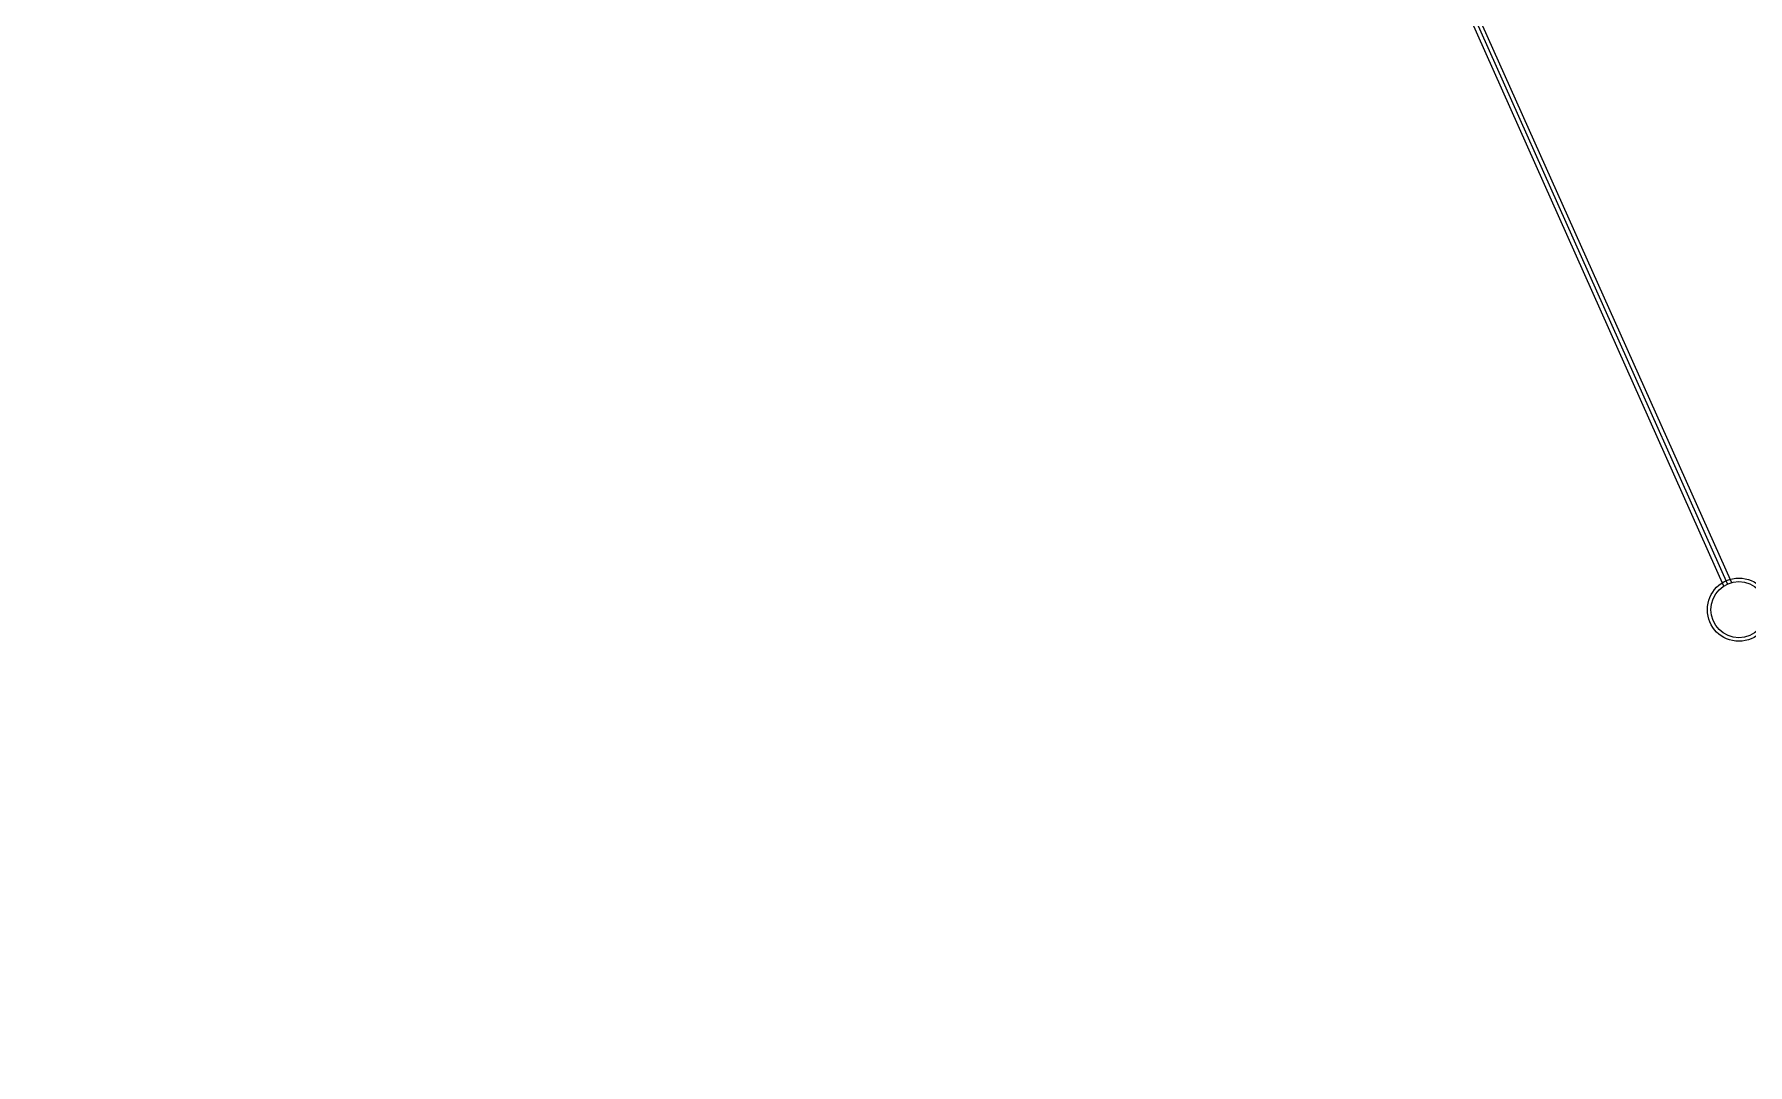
# Model space of a CAD drawing. Extents: x 2799052 to 2815686, y 1319509 to 1336143.
# Drawn here: x 2807639.9 to 2807761.9, y 1327235.3 to 1327308.7 of the extents above; entities that cross this region are included whole.
import ezdxf

# ---------------------------------------------------------------- set-up
doc = ezdxf.new("R2010")
doc.units = 0
doc.header["$LTSCALE"] = 0.5
doc.header["$MEASUREMENT"] = 0
doc.layers.add('C-Road-Asph-Hach-Bdry', color=64, linetype='Continuous', lineweight=25, plot=False)
doc.layers.add('C-SSWR', color=1, linetype='Continuous', lineweight=25)
doc.layers.add('C-Sswr-Pipe', color=125, linetype='Continuous', lineweight=25)

msp = doc.modelspace()

# ---------------------------------------------------------------- linework, layer by layer
at = {"layer": 'C-Road-Asph-Hach-Bdry'}
msp.add_circle((2807368.69, 1327825.52), 8317.01, dxfattribs=at)
at = {"layer": 'C-SSWR'}
for p, q in [((2807646.01, 1327525.04), (2807760.23, 1327269.44)), ((2807646.56, 1327525.29), (2807760.78, 1327269.68))]:
    msp.add_line(p, q, dxfattribs=at)
for radius in [2.25, 2]:
    msp.add_circle((2807761.32, 1327267.74), radius, dxfattribs=at)
at = {"layer": 'C-Sswr-Pipe'}
msp.add_line((2807646.29, 1327525.16), (2807760.51, 1327269.56), dxfattribs=at)

doc.saveas('drawing.dxf')
